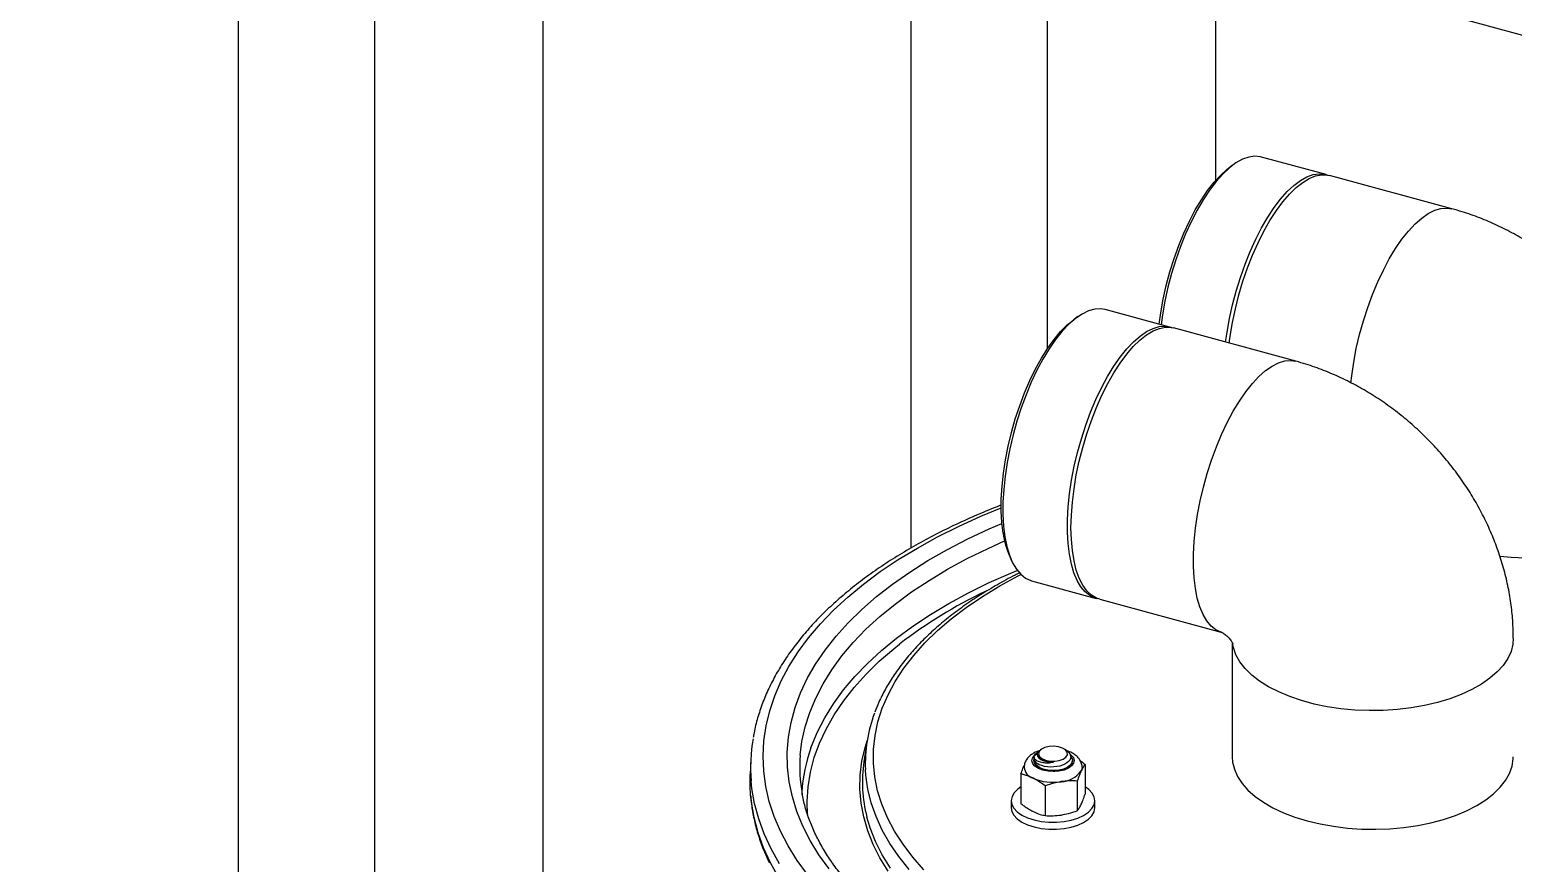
# Model space of a CAD drawing. Header units: millimetres. Extents: x 0 to 3353, y 0 to 2591.
# Drawn here: x 1261.1 to 1627.1, y 1094 to 1299.6 of the extents above; entities that cross this region are included whole.
import ezdxf

# ---------------------------------------------------------------- set-up
doc = ezdxf.new("R2010")
doc.units = ezdxf.units.MM
doc.header["$LTSCALE"] = 12

msp = doc.modelspace()

# ---------------------------------------------------------------- linework, layer by layer
at = {"color": 7, "linetype": 'Continuous', "lineweight": 25}
for p, q in [((1261.13, 1398.37), (2339.42, 1105.32)), ((1312.61, 786.06), (1312.61, 1384.38)), ((1346.31, 776.91), (1346.31, 1375.22)), ((1387.8, 893.6), (1387.8, 1363.95)), ((1478.57, 1171.77), (1478.57, 1339.28)), ((1512.26, 1221.03), (1512.26, 1330.12)), ((1553.75, 1262.5), (1553.75, 1318.84)), ((1558.26, 1266.43), (1557.3, 1265.76)), ((1580.93, 1263.87), (1565.01, 1268.2)), ((1612, 1255.43), (1581.81, 1263.63)), ((1542.4, 1226.27), (1526.48, 1230.59)), ((1519.73, 1228.83), (1518.78, 1228.15)), ((1573.48, 1217.82), (1543.29, 1226.03)), ((1502.89, 1169.69), (1503.37, 1168.62)), ((1508.3, 1163.68), (1524.22, 1159.35)), ((1525.1, 1159.11), (1555.29, 1150.91)), ((1557.79, 1148.43), (1557.79, 1120.26)), ((1467.65, 1123.78), (1466.93, 1119.06)), ((1508.83, 1120.01), (1508.83, 1119.87)), ((1510.74, 1122.13), (1510.45, 1121.93)), ((1517, 1121.76), (1516.45, 1122.13)), ((1518.03, 1120.2), (1518.26, 1119.81)), ((1439, 1119.36), (1438.86, 1115.93)), ((1508.97, 1119.16), (1508.92, 1119.42)), ((1512.82, 1116.89), (1512.85, 1116.91)), ((1513.53, 1116.8), (1512.85, 1116.91)), ((1518.36, 1119.31), (1518.36, 1119.36)), ((1521.52, 1118.41), (1521.52, 1111.07)), ((1505.67, 1116.04), (1505.67, 1108.7)), ((1511.63, 1113.1), (1511.63, 1105.76)), ((1519.55, 1114.29), (1519.55, 1106.95)), ((1503.28, 1109.45), (1503.28, 1107.71)), ((1523.91, 1107.71), (1523.91, 1109.45))]:
    msp.add_line(p, q, dxfattribs=at)
at = {"color": 7, "linetype": 'Continuous', "lineweight": 25, "flags": 128}
for points in [[(1565.01, 1268.2), (1564.77, 1268.26), (1563.36, 1268.39), (1561.86, 1268.18), (1560.31, 1267.63), (1558.71, 1266.74), (1557.09, 1265.52), (1555.45, 1263.99), (1553.81, 1262.15), (1552.2, 1260.04), (1550.63, 1257.66), (1549.11, 1255.05), (1547.66, 1252.23), (1546.29, 1249.24), (1545.03, 1246.09), (1543.87, 1242.82), (1542.84, 1239.48), (1541.94, 1236.08), (1541.19, 1232.67), (1540.59, 1229.29), (1540.25, 1226.85)], [(1539.77, 1226.98), (1540.16, 1229.79), (1540.76, 1233.14), (1541.51, 1236.5), (1542.41, 1239.85), (1543.44, 1243.15), (1544.59, 1246.36), (1545.85, 1249.45), (1547.21, 1252.39), (1548.66, 1255.14), (1550.17, 1257.68), (1551.73, 1259.97), (1553.33, 1262.01), (1554.94, 1263.75), (1556.56, 1265.19), (1557.3, 1265.76)], [(1556.17, 1222.53), (1556.51, 1224.96), (1557.11, 1228.35), (1557.86, 1231.76), (1558.76, 1235.15), (1559.79, 1238.5), (1560.95, 1241.76), (1562.21, 1244.91), (1563.58, 1247.91), (1565.03, 1250.73), (1566.55, 1253.34), (1568.12, 1255.71), (1569.73, 1257.83), (1571.37, 1259.66), (1573.01, 1261.2), (1574.63, 1262.41), (1576.23, 1263.3), (1577.78, 1263.86), (1579.28, 1264.07), (1580.69, 1263.93), (1581.37, 1263.73)], [(1557.05, 1222.29), (1557.28, 1224), (1557.85, 1227.38), (1558.57, 1230.79), (1559.44, 1234.19), (1560.44, 1237.55), (1561.57, 1240.83), (1562.82, 1244.01), (1564.16, 1247.04), (1565.6, 1249.9), (1567.1, 1252.56), (1568.67, 1254.98), (1570.27, 1257.16), (1571.9, 1259.05), (1573.54, 1260.65), (1575.17, 1261.94), (1576.78, 1262.9), (1578.34, 1263.53), (1579.85, 1263.81), (1581.28, 1263.75), (1581.81, 1263.63)], [(1526.48, 1230.59), (1525.33, 1230.78), (1523.86, 1230.69), (1522.33, 1230.26), (1520.74, 1229.48), (1519.12, 1228.38), (1517.49, 1226.95), (1515.85, 1225.22), (1514.23, 1223.19), (1512.64, 1220.91), (1511.1, 1218.37), (1509.62, 1215.62), (1508.23, 1212.68), (1506.92, 1209.58), (1505.73, 1206.36), (1504.66, 1203.04), (1503.71, 1199.65), (1502.91, 1196.24), (1502.25, 1192.85), (1501.75, 1189.49), (1501.41, 1186.21), (1501.24, 1183.05), (1501.23, 1180.03), (1501.38, 1177.19), (1501.7, 1174.55)], [(1501.27, 1175.44), (1500.96, 1178.05), (1500.81, 1180.86), (1500.82, 1183.84), (1501.01, 1186.98), (1501.35, 1190.22), (1501.86, 1193.53), (1502.52, 1196.89), (1503.33, 1200.25), (1504.28, 1203.59), (1505.36, 1206.85), (1506.56, 1210.02), (1507.87, 1213.05), (1509.26, 1215.92), (1510.73, 1218.59), (1512.27, 1221.03), (1513.85, 1223.22), (1515.45, 1225.14), (1517.07, 1226.77), (1518.68, 1228.08), (1518.78, 1228.15)], [(1517.62, 1170.22), (1517.3, 1172.86), (1517.15, 1175.7), (1517.16, 1178.72), (1517.33, 1181.89), (1517.67, 1185.16), (1518.17, 1188.52), (1518.83, 1191.92), (1519.63, 1195.33), (1520.57, 1198.71), (1521.65, 1202.03), (1522.84, 1205.26), (1524.15, 1208.36), (1525.54, 1211.3), (1527.02, 1214.05), (1528.56, 1216.58), (1530.15, 1218.87), (1531.77, 1220.89), (1533.41, 1222.62), (1535.04, 1224.05), (1536.66, 1225.16), (1538.25, 1225.93), (1539.78, 1226.37), (1541.25, 1226.46), (1542.63, 1226.2), (1542.84, 1226.13)], [(1525.1, 1159.11), (1524.29, 1159.4), (1523.05, 1160.15), (1521.92, 1161.23), (1520.92, 1162.63), (1520.05, 1164.34), (1519.33, 1166.34), (1518.76, 1168.61), (1518.35, 1171.12), (1518.1, 1173.85), (1518.01, 1176.78), (1518.1, 1179.87), (1518.35, 1183.08), (1518.76, 1186.4), (1519.33, 1189.78), (1520.05, 1193.18), (1520.92, 1196.59), (1521.92, 1199.95), (1523.05, 1203.23), (1524.29, 1206.4), (1525.64, 1209.44), (1527.07, 1212.3), (1528.58, 1214.95), (1530.14, 1217.38), (1531.75, 1219.56), (1533.38, 1221.45), (1535.02, 1223.05), (1536.65, 1224.34), (1538.25, 1225.3), (1539.82, 1225.92), (1541.32, 1226.21), (1542.75, 1226.15), (1543.29, 1226.03)], [(1501.7, 1174.55), (1502.19, 1172.14), (1502.82, 1169.99), (1503.61, 1168.11), (1504.54, 1166.54), (1505.6, 1165.28), (1506.78, 1164.34), (1508.07, 1163.75), (1508.3, 1163.68)], [(1524.67, 1159.25), (1523.99, 1159.42), (1522.7, 1160.02), (1521.52, 1160.95), (1520.46, 1162.21), (1519.53, 1163.79), (1518.74, 1165.66), (1518.1, 1167.81), (1517.62, 1170.22)], [(1517, 1121.75), (1517.06, 1121.72), (1517.44, 1121.39), (1517.73, 1121.03), (1517.96, 1120.26), (1517.9, 1119.86), (1517.71, 1119.46), (1517.42, 1119.1), (1517, 1118.75), (1516.5, 1118.46), (1515.9, 1118.2), (1515.23, 1117.99), (1514.49, 1117.84), (1513.75, 1117.76), (1512.97, 1117.75), (1512.22, 1117.8), (1511.49, 1117.91), (1510.81, 1118.09), (1510.18, 1118.32), (1509.83, 1118.51), (1509.83, 1118.51)], [(1517.13, 1120.78), (1517.1, 1121.38), (1516.69, 1121.95), (1515.94, 1122.42), (1514.94, 1122.73), (1513.79, 1122.86), (1512.62, 1122.8), (1511.56, 1122.54), (1510.72, 1122.12), (1510.19, 1121.57), (1510.03, 1120.97), (1510.25, 1120.38), (1510.84, 1119.86), (1511.73, 1119.46), (1512.82, 1119.23), (1513.99, 1119.2), (1515.12, 1119.36), (1516.09, 1119.71), (1516.78, 1120.2), (1517.13, 1120.78)], [(1557.79, 1120.26), (1557.88, 1118.98), (1558.31, 1117.19), (1559.09, 1115.42), (1560.21, 1113.71), (1561.66, 1112.06), (1563.43, 1110.5), (1565.5, 1109.04), (1567.84, 1107.69), (1570.44, 1106.47), (1573.26, 1105.39), (1576.28, 1104.47)], [(1576.28, 1104.47), (1579.47, 1103.71), (1582.79, 1103.12), (1586.2, 1102.7), (1589.69, 1102.46), (1593.2, 1102.41), (1596.7, 1102.54), (1600.16, 1102.85), (1603.54, 1103.34), (1606.81, 1104.01), (1609.93, 1104.84), (1612.87, 1105.83), (1615.6, 1106.96), (1618.09, 1108.24), (1620.32, 1109.63), (1622.27, 1111.14), (1623.91, 1112.74), (1625.22, 1114.42), (1626.2, 1116.15), (1626.84, 1117.93), (1627.12, 1119.74), (1627.13, 1120.26)], [(1512.82, 1116.89), (1511.9, 1117.02), (1511.04, 1117.24), (1510.29, 1117.55), (1509.67, 1117.92), (1509.21, 1118.36), (1508.93, 1118.83), (1508.83, 1119.32), (1508.93, 1119.81)], [(1512.85, 1116.91), (1512.08, 1117.01), (1511.36, 1117.17), (1510.7, 1117.4), (1510.13, 1117.68), (1509.66, 1118), (1509.31, 1118.37), (1509.07, 1118.75), (1508.97, 1119.16)], [(1518.35, 1119.47), (1518.35, 1119.22), (1518.17, 1118.64), (1517.72, 1118.09), (1517.03, 1117.62), (1516.14, 1117.24), (1515.1, 1116.99), (1513.97, 1116.87), (1512.82, 1116.89)], [(1520.74, 1117.67), (1520.7, 1117.27), (1520.53, 1116.79)], [(1438.97, 1110.89), (1438.85, 1112.84), (1438.86, 1115.93)], [(1505.67, 1112.85), (1504.89, 1112.29), (1504.02, 1111.42), (1503.48, 1110.48), (1503.28, 1109.5), (1503.44, 1108.53), (1503.94, 1107.58), (1504.77, 1106.7), (1505.9, 1105.91), (1507.29, 1105.24), (1508.9, 1104.72), (1510.67, 1104.35), (1512.53, 1104.16), (1514.44, 1104.15), (1516.31, 1104.32), (1518.09, 1104.67), (1519.72, 1105.17), (1521.14, 1105.83), (1522.3, 1106.6), (1523.17, 1107.48), (1523.71, 1108.41), (1523.91, 1109.39), (1523.75, 1110.37), (1523.25, 1111.31), (1522.42, 1112.19), (1521.52, 1112.85)], [(1503.28, 1107.71), (1503.44, 1106.79), (1503.94, 1105.84), (1504.77, 1104.96), (1505.9, 1104.17), (1507.29, 1103.5), (1508.9, 1102.98), (1510.67, 1102.61), (1512.53, 1102.42), (1514.44, 1102.41), (1516.31, 1102.58), (1518.09, 1102.93), (1519.72, 1103.43), (1521.14, 1104.09), (1522.3, 1104.86), (1523.17, 1105.73), (1523.71, 1106.67), (1523.91, 1107.65), (1523.91, 1107.71)]]:
    msp.add_lwpolyline(points, dxfattribs=at)
at = {"color": 8, "linetype": 'Continuous', "lineweight": 25, "flags": 128}
for points in [[(1587.05, 1212.42), (1587.26, 1214.26), (1587.75, 1217.6), (1588.4, 1220.99), (1589.2, 1224.39), (1590.14, 1227.76), (1591.21, 1231.07), (1592.39, 1234.3), (1593.69, 1237.39), (1595.08, 1240.33), (1596.54, 1243.08), (1598.08, 1245.62), (1599.66, 1247.91), (1601.28, 1249.94), (1602.91, 1251.69), (1604.54, 1253.13), (1606.16, 1254.25), (1607.74, 1255.05), (1609.27, 1255.5), (1610.74, 1255.62), (1612, 1255.43)], [(1555.29, 1150.91), (1555.04, 1150.98), (1553.75, 1151.58), (1552.58, 1152.52), (1551.52, 1153.78), (1550.6, 1155.35), (1549.81, 1157.22), (1549.18, 1159.36), (1548.7, 1161.76), (1548.38, 1164.39), (1548.22, 1167.23), (1548.23, 1170.24), (1548.4, 1173.39), (1548.73, 1176.65), (1549.23, 1180), (1549.88, 1183.39), (1550.68, 1186.78), (1551.61, 1190.16), (1552.68, 1193.47), (1553.87, 1196.69), (1555.16, 1199.79), (1556.55, 1202.73), (1558.02, 1205.48), (1559.55, 1208.02), (1561.13, 1210.31), (1562.75, 1212.34), (1564.38, 1214.09), (1566.01, 1215.53), (1567.63, 1216.65), (1569.21, 1217.44), (1570.75, 1217.9), (1572.21, 1218.02), (1573.48, 1217.82)], [(1665.66, 1187.12), (1665.54, 1185.67), (1665.08, 1183.88), (1664.28, 1182.13), (1663.13, 1180.42), (1661.65, 1178.79), (1659.86, 1177.24), (1657.78, 1175.79), (1655.42, 1174.45), (1652.82, 1173.25), (1649.99, 1172.19), (1646.97, 1171.27), (1643.78, 1170.53), (1640.47, 1169.95), (1637.05, 1169.54), (1633.58, 1169.32), (1630.08, 1169.27), (1626.59, 1169.41), (1623.85, 1169.65)], [(1453.04, 1091.21), (1450.48, 1094.72), (1448.25, 1098.28), (1446.35, 1101.89), (1444.8, 1105.55), (1443.59, 1109.24), (1442.73, 1112.96), (1442.22, 1116.69), (1442.06, 1120.44), (1442.26, 1124.18), (1442.8, 1127.91), (1443.69, 1131.63), (1444.93, 1135.32), (1446.51, 1138.97), (1448.44, 1142.58), (1450.7, 1146.14), (1453.29, 1149.63), (1456.21, 1153.06), (1459.45, 1156.41), (1462.99, 1159.68), (1466.84, 1162.86), (1470.98, 1165.93), (1475.41, 1168.9), (1480.11, 1171.76), (1485.07, 1174.49), (1490.28, 1177.1), (1495.74, 1179.58), (1500.79, 1181.67)], [(1458.33, 1092.65), (1455.84, 1096.1), (1453.68, 1099.61), (1451.87, 1103.17), (1450.4, 1106.77), (1449.28, 1110.41), (1448.51, 1114.07), (1448.09, 1117.74), (1448.02, 1121.42), (1448.31, 1125.1), (1448.95, 1128.76), (1449.94, 1132.41), (1451.29, 1136.02), (1452.97, 1139.6), (1455, 1143.13), (1457.36, 1146.6), (1460.06, 1150.01), (1463.08, 1153.35), (1466.41, 1156.6), (1470.05, 1159.77), (1474, 1162.84), (1478.23, 1165.8), (1482.74, 1168.66), (1487.52, 1171.39), (1492.56, 1174), (1497.84, 1176.48), (1500.98, 1177.84)], [(1451.22, 1120.63), (1451.63, 1124.03), (1452.42, 1127.63), (1453.55, 1131.22), (1455.03, 1134.77), (1456.85, 1138.27), (1459.01, 1141.73), (1461.5, 1145.13), (1464.31, 1148.45), (1467.44, 1151.71), (1470.89, 1154.87), (1474.63, 1157.95), (1478.67, 1160.92), (1482.99, 1163.79), (1487.59, 1166.54), (1492.44, 1169.18), (1497.55, 1171.68), (1501.64, 1173.52)], [(1453.85, 1122.52), (1453.99, 1122.89), (1455.46, 1126.43), (1457.28, 1129.92), (1459.43, 1133.37), (1461.91, 1136.76), (1464.71, 1140.07), (1467.84, 1143.31), (1471.27, 1146.47), (1475, 1149.54), (1479.03, 1152.5), (1483.34, 1155.36), (1487.92, 1158.11), (1492.76, 1160.73), (1497.84, 1163.23), (1503.17, 1165.59), (1504.75, 1166.25)], [(1481.75, 1092.42), (1479, 1095.52), (1476.59, 1098.69), (1474.51, 1101.93), (1472.77, 1105.21), (1471.37, 1108.55), (1470.32, 1111.91), (1469.63, 1115.3), (1469.29, 1118.7), (1469.3, 1122.11), (1469.67, 1125.51), (1470.4, 1128.9), (1471.47, 1132.26), (1472.9, 1135.59), (1474.67, 1138.87), (1476.78, 1142.1), (1479.22, 1145.27), (1481.99, 1148.36), (1485.08, 1151.38), (1488.47, 1154.3), (1492.17, 1157.12), (1496.16, 1159.84), (1500.42, 1162.45), (1504.95, 1164.93), (1505.61, 1165.27)], [(1627.13, 1149.52), (1627.02, 1148.07), (1626.56, 1146.28), (1625.75, 1144.53), (1624.6, 1142.82), (1623.13, 1141.19), (1621.34, 1139.64), (1619.25, 1138.19), (1616.9, 1136.85), (1614.29, 1135.65), (1611.46, 1134.58), (1608.44, 1133.67), (1605.26, 1132.92), (1601.94, 1132.34), (1598.53, 1131.94), (1595.05, 1131.71), (1591.55, 1131.67), (1588.06, 1131.81), (1584.61, 1132.13), (1581.25, 1132.62), (1578, 1133.29), (1574.89, 1134.13), (1571.97, 1135.12), (1569.25, 1136.26), (1566.77, 1137.53), (1564.55, 1138.93), (1562.62, 1140.43), (1560.99, 1142.03), (1559.69, 1143.7), (1558.71, 1145.43), (1558.08, 1147.21), (1557.89, 1148.15)], [(1453.04, 1105.87), (1452.94, 1109.27), (1453.17, 1112.88), (1453.75, 1116.48), (1454.69, 1120.06), (1455.97, 1123.61), (1457.6, 1127.12), (1459.57, 1130.59), (1461.87, 1134), (1464.5, 1137.35), (1467.46, 1140.62), (1470.73, 1143.82), (1474.31, 1146.92), (1475.73, 1148.06)], [(1472.89, 1092.05), (1470.87, 1095.33), (1469.2, 1098.66), (1467.87, 1102.03), (1466.88, 1105.44), (1466.25, 1108.86), (1465.96, 1112.3), (1466.03, 1115.74), (1466.45, 1119.17), (1467.23, 1122.59), (1467.71, 1124.19)], [(1517.87, 1120.86), (1518.06, 1120.71), (1518.61, 1120.06), (1518.82, 1119.37), (1518.67, 1118.67), (1518.18, 1118.02), (1517.37, 1117.45), (1516.3, 1117.01), (1515.05, 1116.73), (1513.71, 1116.62), (1512.35, 1116.7), (1511.08, 1116.95), (1509.98, 1117.37), (1509.13, 1117.92), (1508.58, 1118.56), (1508.37, 1119.26), (1508.52, 1119.95), (1509.02, 1120.61), (1509.82, 1121.18), (1509.82, 1121.18)], [(1478.13, 1092.5), (1475.58, 1095.67), (1473.36, 1098.91), (1471.47, 1102.2), (1469.93, 1105.54), (1468.74, 1108.92), (1467.9, 1112.32), (1467.41, 1115.74), (1467.31, 1117.11)], [(1446.09, 1093.9), (1444.04, 1097.54), (1442.33, 1101.23), (1440.97, 1104.95), (1439.96, 1108.71), (1439.3, 1112.48), (1439.11, 1114.32)], [(1445.96, 1090.45), (1443.91, 1094.09), (1442.2, 1097.78), (1440.84, 1101.51), (1439.82, 1105.27), (1439.16, 1109.05), (1438.97, 1110.89)], [(1473.46, 1092.84), (1471.46, 1096.1), (1469.79, 1099.41), (1468.46, 1102.77), (1467.67, 1105.41)]]:
    msp.add_lwpolyline(points, dxfattribs=at)
at = {"color": 7, "linetype": 'Continuous', "lineweight": 25}
for centre, radius, start, end in [((1523.46, 1178.57), 22.41, 188.0393, 203.36), ((1547.18, 1055.42), 116.99, 115.4768, 127.6378), ((1501.88, 1118.68), 34.61, 159.1135, 182.5937), ((1479.96, 1117.7), 40.99, 170.1665, 184.7302), ((1488.83, 1117.73), 37.73, 175.5817, 190.1478), ((1490.64, 1109.27), 39.09, 160.1986, 176.617), ((1510.59, 1120.06), 1.73, 170.8133, 243.8963), ((1500.43, 1114.02), 33.88, 171.4393, 194.7201), ((1509.55, 1117.99), 3.11, 185.7478, 253.2817), ((1513.5, 1125), 6.03, 245.6612, 271.8288), ((1515.31, 1120.58), 6.45, 272.4475, 324.0447), ((1513.6, 1126.24), 12.27, 246.2355, 279.3536)]:
    msp.add_arc(centre, radius, start, end, dxfattribs=at)
for start_param, end_param in [(4.501739, 4.632073), (0.220318, 0.274952)]:
    msp.add_ellipse((1514.44, 1118.76), major_axis=(3.99, -0.16), ratio=0.512363, start_param=start_param, end_param=end_param, dxfattribs=at)
for points, knots in [([(1665.66, 1187.12), (1665.64, 1188.22), (1665.6, 1190.75), (1665.24, 1194.73), (1664.56, 1199.06), (1663.58, 1203.36), (1662.31, 1207.64), (1660.74, 1211.87), (1658.9, 1216.03), (1656.78, 1220.09), (1654.39, 1224.04), (1651.75, 1227.85), (1648.87, 1231.51), (1645.77, 1234.99), (1642.45, 1238.29), (1638.93, 1241.38), (1635.22, 1244.25), (1631.35, 1246.89), (1627.32, 1249.27), (1623.16, 1251.38), (1618.89, 1253.21), (1615.15, 1254.53), (1612.84, 1255.19), (1612, 1255.43)], [0, 0, 0, 0, 0.036046, 0.083474, 0.131142, 0.179173, 0.227535, 0.27619, 0.325093, 0.374199, 0.423471, 0.472876, 0.522392, 0.572006, 0.621712, 0.671509, 0.721396, 0.771368, 0.821413, 0.871508, 0.921618, 0.971693, 1, 1, 1, 1]), ([(1627.13, 1149.52), (1627.12, 1150.61), (1627.08, 1153.15), (1626.71, 1157.13), (1626.03, 1161.45), (1625.06, 1165.76), (1623.78, 1170.04), (1622.22, 1174.27), (1620.37, 1178.43), (1618.25, 1182.49), (1615.87, 1186.44), (1613.23, 1190.25), (1610.35, 1193.91), (1607.24, 1197.39), (1603.92, 1200.69), (1600.4, 1203.78), (1596.7, 1206.65), (1592.82, 1209.28), (1588.8, 1211.66), (1584.64, 1213.78), (1580.36, 1215.6), (1576.63, 1216.93), (1574.31, 1217.59), (1573.48, 1217.82)], [0, 0, 0, 0, 0.036046, 0.083474, 0.131142, 0.179173, 0.227535, 0.27619, 0.325093, 0.374199, 0.423471, 0.472876, 0.522392, 0.572006, 0.621712, 0.671509, 0.721396, 0.771368, 0.821413, 0.871508, 0.921618, 0.971693, 1, 1, 1, 1]), ([(1500.86, 1182.36), (1500.73, 1182.32), (1498.71, 1181.57), (1494.97, 1179.99), (1489.66, 1177.62), (1484.58, 1175.12), (1479.72, 1172.49), (1475.08, 1169.75), (1470.69, 1166.89), (1466.55, 1163.93), (1462.66, 1160.87), (1459.05, 1157.71), (1455.71, 1154.46), (1452.65, 1151.13), (1449.89, 1147.72), (1447.42, 1144.25), (1445.27, 1140.72), (1443.42, 1137.14), (1441.88, 1133.51), (1440.68, 1129.86), (1439.93, 1127.02), (1439.69, 1125.39), (1439.63, 1124.99)], [0, 0, 0, 0, 0.003641, 0.058201, 0.112784, 0.167391, 0.22202, 0.276669, 0.331336, 0.386015, 0.440695, 0.495363, 0.55, 0.604584, 0.659089, 0.713484, 0.767735, 0.821811, 0.875689, 0.929355, 0.982812, 1, 1, 1, 1]), ([(1505.42, 1165.68), (1505.01, 1165.49), (1503.08, 1164.54), (1499.83, 1162.73), (1495.68, 1160.25), (1491.8, 1157.65), (1488.16, 1154.95), (1484.79, 1152.15), (1481.69, 1149.26), (1478.87, 1146.28), (1476.34, 1143.24), (1474.11, 1140.12), (1472.19, 1136.95), (1470.69, 1134.01), (1469.96, 1132.11), (1469.65, 1131.31)], [0, 0, 0, 0, 0.021781, 0.105274, 0.188795, 0.272339, 0.355897, 0.439451, 0.522979, 0.60645, 0.689829, 0.773069, 0.856122, 0.938939, 1, 1, 1, 1]), ([(1555.22, 1150.93), (1555.21, 1150.93), (1555.19, 1150.94), (1555.39, 1150.85), (1555.77, 1150.62), (1556.21, 1150.29), (1556.64, 1149.92), (1557.03, 1149.5), (1557.38, 1149.07), (1557.68, 1148.65), (1557.88, 1148.29), (1557.95, 1148.1), (1557.94, 1148.13), (1557.94, 1148.14)], [0, 0, 0, 0, 0.079429, 0.2138472, 0.3236804, 0.406029, 0.4722684, 0.5398045, 0.6080855, 0.6882455, 0.7954598, 0.930733, 1, 1, 1, 1]), ([(1508.92, 1121.22), (1508.7, 1121.1), (1508.15, 1120.78), (1507.42, 1120.14), (1506.82, 1119.28), (1506.48, 1118.44), (1506.49, 1117.89), (1506.49, 1117.68)], [0, 0, 0, 0, 0.155377, 0.408457, 0.640139, 0.859586, 1, 1, 1, 1]), ([(1508.88, 1120.34), (1509.01, 1120.64), (1509.19, 1121.05), (1509.81, 1121.34), (1509.99, 1121.42)], [0, 0, 0, 0, 0.71538, 1, 1, 1, 1]), ([(1508.88, 1120.34), (1508.89, 1120.24), (1508.91, 1120.03), (1509.11, 1119.72), (1509.42, 1119.43), (1509.86, 1119.17), (1510.41, 1118.98), (1511.21, 1118.82), (1512.11, 1118.78), (1513.02, 1118.84), (1513.47, 1118.93), (1513.69, 1118.97)], [0, 0, 0, 0, 0.1040667, 0.2110057, 0.3175507, 0.4274855, 0.5275138, 0.6309413, 0.8185576, 0.9079465, 1, 1, 1, 1]), ([(1510.27, 1121.78), (1510.24, 1121.77), (1509.74, 1121.65), (1509.31, 1121.43), (1508.92, 1121.22)], [0, 0, 0, 0, 0.062198, 1, 1, 1, 1]), ([(1511.02, 1119.5), (1510.73, 1119.64), (1510.16, 1119.93), (1509.73, 1120.52), (1509.72, 1121.13), (1509.99, 1121.63), (1510.37, 1121.84), (1510.47, 1121.9)], [0, 0, 0, 0, 0.224208, 0.448261, 0.679718, 0.914032, 1, 1, 1, 1]), ([(1513.69, 1118.97), (1513.49, 1118.96), (1512.81, 1118.93), (1511.65, 1119.07), (1510.56, 1119.49), (1509.92, 1120.04), (1509.93, 1120.4), (1509.93, 1120.55)], [0, 0, 0, 0, 0.10248, 0.346419, 0.596788, 0.837215, 1, 1, 1, 1]), ([(1517.93, 1120.35), (1518.03, 1120.25), (1518.42, 1119.84), (1518.41, 1118.97), (1517.81, 1117.98), (1516.8, 1117.27), (1515.96, 1117.04), (1515.68, 1116.97)], [0, 0, 0, 0, 0.086082, 0.351145, 0.616207, 0.873009, 1, 1, 1, 1]), ([(1520.73, 1117.67), (1520.73, 1117.7), (1520.78, 1118.07), (1520.58, 1118.78), (1520.14, 1119.68), (1519.44, 1120.46), (1518.51, 1121.12), (1517.69, 1121.55), (1517.14, 1121.7), (1517.03, 1121.73)], [0, 0, 0, 0, 0.018169, 0.196193, 0.369114, 0.547517, 0.740661, 0.950106, 1, 1, 1, 1]), ([(1505.67, 1116.04), (1505.84, 1116.51), (1506.11, 1117.3), (1506.39, 1117.94), (1506.51, 1118.2)], [0, 0, 0, 0, 0.583213, 1, 1, 1, 1]), ([(1508.92, 1119.87), (1508.91, 1119.68), (1508.91, 1119.2), (1509.43, 1118.74), (1509.81, 1118.51), (1509.83, 1118.51)], [0, 0, 0, 0, 0.395246, 0.979076, 1, 1, 1, 1]), ([(1520.53, 1116.79), (1520.38, 1116.45), (1520.05, 1115.71), (1519.72, 1114.79), (1519.55, 1114.29)], [0, 0, 0, 0, 0.461766, 1, 1, 1, 1]), ([(1520.28, 1119.3), (1520.3, 1119.29), (1520.72, 1119.05), (1521.12, 1118.72), (1521.52, 1118.41)], [0, 0, 0, 0, 0.0393625, 1, 1, 1, 1]), ([(1521.52, 1118.41), (1521.36, 1118.2), (1521.03, 1117.77), (1520.7, 1117.12), (1520.53, 1116.79)], [0, 0, 0, 0, 0.49696, 1, 1, 1, 1]), ([(1508.65, 1115.01), (1508.28, 1115.18), (1507.53, 1115.52), (1506.54, 1115.84), (1505.92, 1115.98), (1505.67, 1116.04)], [0, 0, 0, 0, 0.370951, 0.745215, 1, 1, 1, 1]), ([(1511.63, 1113.1), (1511.24, 1113.4), (1510.26, 1114.14), (1509.25, 1114.68), (1508.65, 1115.01)], [0, 0, 0, 0, 0.401672, 1, 1, 1, 1]), ([(1515.59, 1114.14), (1514.97, 1114.02), (1513.64, 1113.78), (1512.33, 1113.34), (1511.63, 1113.1)], [0, 0, 0, 0, 0.461766, 1, 1, 1, 1]), ([(1519.55, 1114.29), (1518.9, 1114.31), (1517.6, 1114.37), (1516.26, 1114.21), (1515.59, 1114.14)], [0, 0, 0, 0, 0.49696, 1, 1, 1, 1]), ([(1439.01, 1110.61), (1439.07, 1109.79), (1439.24, 1107.74), (1439.88, 1104.48), (1440.86, 1100.83), (1442.08, 1097.37), (1443.12, 1095.14), (1443.61, 1094.1)], [0, 0, 0, 0, 0.1468817, 0.3664653, 0.5864307, 0.8070027, 1, 1, 1, 1]), ([(1718.06, 1085.1), (1717.52, 1084.59), (1715.95, 1083.09), (1713.15, 1080.65), (1709.56, 1077.83), (1705.7, 1075.09), (1701.6, 1072.44), (1697.25, 1069.89), (1692.66, 1067.45), (1687.85, 1065.11), (1682.83, 1062.89), (1677.6, 1060.78), (1672.18, 1058.81), (1666.57, 1056.96), (1660.8, 1055.25), (1654.88, 1053.67), (1648.81, 1052.25), (1642.62, 1050.96), (1636.31, 1049.83), (1629.91, 1048.85), (1623.42, 1048.03), (1616.86, 1047.36), (1610.24, 1046.85), (1603.58, 1046.5), (1596.9, 1046.32), (1590.21, 1046.29), (1583.52, 1046.42), (1576.85, 1046.72), (1570.22, 1047.18), (1563.64, 1047.79), (1557.12, 1048.57), (1550.69, 1049.5), (1544.35, 1050.58), (1538.11, 1051.81), (1532, 1053.19), (1526.03, 1054.72), (1520.21, 1056.39), (1514.55, 1058.19), (1509.06, 1060.13), (1503.77, 1062.19), (1498.67, 1064.38), (1493.79, 1066.68), (1489.13, 1069.09), (1484.71, 1071.61), (1480.52, 1074.22), (1476.59, 1076.93), (1472.92, 1079.72), (1469.51, 1082.59), (1466.38, 1085.53), (1463.53, 1088.53), (1460.96, 1091.59), (1458.68, 1094.7), (1456.69, 1097.85), (1455, 1101.04), (1453.6, 1104.27), (1452.52, 1107.52), (1451.89, 1109.89), (1451.71, 1111.17), (1451.68, 1111.36)], [0, 0, 0, 0, 0.009567, 0.027806, 0.046038, 0.064262, 0.082485, 0.100708, 0.118935, 0.137168, 0.155408, 0.173655, 0.19191, 0.210172, 0.228442, 0.246719, 0.265002, 0.283291, 0.301584, 0.319883, 0.338185, 0.35649, 0.374798, 0.393108, 0.411419, 0.429731, 0.448043, 0.466355, 0.484665, 0.502974, 0.52128, 0.539583, 0.557882, 0.576177, 0.594467, 0.612751, 0.631029, 0.6493, 0.667564, 0.685819, 0.704066, 0.722304, 0.740534, 0.758755, 0.77697, 0.795178, 0.813384, 0.831589, 0.849799, 0.86802, 0.886261, 0.904533, 0.92285, 0.941228, 0.959681, 0.978225, 0.996867, 1, 1, 1, 1]), ([(1520.53, 1108.57), (1520.69, 1108.91), (1521.02, 1109.65), (1521.34, 1110.57), (1521.52, 1111.07)], [0, 0, 0, 0, 0.461766, 1, 1, 1, 1]), ([(1505.67, 1108.7), (1505.92, 1108.51), (1506.54, 1108.05), (1507.53, 1107.39), (1508.28, 1106.99), (1508.65, 1106.79)], [0, 0, 0, 0, 0.254785, 0.6259, 1, 1, 1, 1]), ([(1508.65, 1106.79), (1509.25, 1106.53), (1510.26, 1106.08), (1511.24, 1105.86), (1511.63, 1105.76)], [0, 0, 0, 0, 0.598328, 1, 1, 1, 1]), ([(1511.63, 1105.76), (1512.28, 1105.74), (1513.58, 1105.68), (1514.92, 1105.84), (1515.59, 1105.91)], [0, 0, 0, 0, 0.49696, 1, 1, 1, 1]), ([(1515.59, 1105.91), (1516.21, 1106.03), (1517.54, 1106.27), (1518.85, 1106.71), (1519.55, 1106.95)], [0, 0, 0, 0, 0.461766, 1, 1, 1, 1]), ([(1519.55, 1106.95), (1519.71, 1107.16), (1520.04, 1107.59), (1520.37, 1108.24), (1520.53, 1108.57)], [0, 0, 0, 0, 0.49696, 1, 1, 1, 1])]:
    msp.add_open_spline(points, degree=3, knots=knots, dxfattribs=at)

doc.saveas('drawing.dxf')
